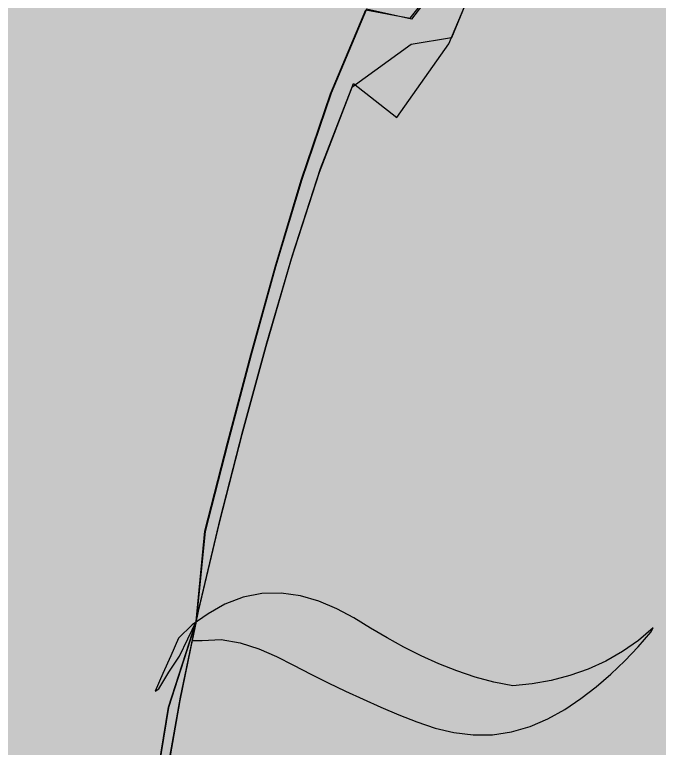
# Model space of a CAD drawing. Extents: x 0 to 1501, y 0 to 1747.
# Drawn here: x 83.726 to 86.706, y 1720.364 to 1723.755 of the extents above; entities that cross this region are included whole.
import ezdxf

# ---------------------------------------------------------------- set-up
doc = ezdxf.new("R2010")
doc.units = 0

msp = doc.modelspace()

# ---------------------------------------------------------------- hatches: boundary and pattern name
at = {"true_color": 0xf8f9fa}
msp.add_hatch(color=256, dxfattribs=at).paths.add_polyline_path([(0, 1747), (1280, 1747), (1280, 1027), (0, 1027)], flags=0)
at = {"true_color": 0xffffff}
for points in [[(0, 1747), (1280, 1747), (1280, 1681), (0, 1681)], [(84.565, 1720.9505), (84.5467, 1720.8629), (84.5922, 1720.8623), (84.6808, 1720.8679), (84.7687, 1720.852), (84.854, 1720.825), (84.9361, 1720.7896), (85.0154, 1720.7481), (85.0951, 1720.7074), (85.1753, 1720.6677), (85.2559, 1720.6288), (85.337, 1720.591), (85.4187, 1720.5545), (85.5011, 1720.5197), (85.5845, 1720.4872), (85.6692, 1720.4584), (85.756, 1720.4369), (85.8447, 1720.4261), (85.9341, 1720.4268), (86.0226, 1720.44), (86.1084, 1720.4653), (86.1904, 1720.5009), (86.2684, 1720.5446), (86.3429, 1720.5941), (86.4138, 1720.6487), (86.4813, 1720.7074), (86.5459, 1720.7693), (86.6077, 1720.8341), (86.6666, 1720.9013), (86.6778, 1720.9211), (86.6096, 1720.8631), (86.5364, 1720.8118), (86.4588, 1720.7674), (86.3774, 1720.7303), (86.293, 1720.7005), (86.2065, 1720.6779), (86.1184, 1720.6621), (86.0295, 1720.6534), (85.9415, 1720.6698), (85.8553, 1720.6935), (85.7706, 1720.7222), (85.6874, 1720.7552), (85.6057, 1720.7918), (85.5256, 1720.8317), (85.4471, 1720.8746), (85.3701, 1720.9201), (85.2939, 1720.967), (85.2149, 1721.0091), (85.1325, 1721.0439), (85.0468, 1721.0691), (84.9584, 1721.0822), (84.869, 1721.0805), (84.7814, 1721.0628), (84.6981, 1721.0306), (84.6201, 1720.9867), (84.5471, 1720.935), (84.4835, 1720.8743), (84.4474, 1720.7924), (84.4113, 1720.7105), (84.3751, 1720.6287), (84.3919, 1720.6391), (84.4381, 1720.7157), (84.4873, 1720.7901), (84.5265, 1720.8705), (84.565, 1720.9505)]]:
    msp.add_hatch(color=256, dxfattribs=at).paths.add_polyline_path(points, flags=0)
at = {"true_color": 0x232323}
for points in [[(84.565, 1720.9505), (84.6046, 1721.3682), (84.7092, 1721.7758), (84.8172, 1722.1826), (84.9301, 1722.588), (85.051, 1722.9911), (85.1864, 1723.3895), (85.3485, 1723.7778), (85.5539, 1723.7396), (85.7912, 1724.0359), (85.9279, 1724.4339), (86.0591, 1724.8338), (86.1691, 1725.2397), (86.0508, 1725.4976), (86.1547, 1725.9042), (86.2982, 1726.2997), (86.4601, 1726.6882), (86.6358, 1727.0706), (86.8224, 1727.4478), (87.0184, 1727.8202), (87.2223, 1728.1884), (87.4332, 1728.5526), (87.688, 1728.8828), (87.8514, 1729.2371), (87.9639, 1729.2987), (87.7591, 1728.9386), (87.5303, 1728.5854), (87.3122, 1728.2255), (87.1048, 1727.8593), (86.9084, 1727.4871), (86.7237, 1727.109), (86.5518, 1726.7248), (86.3933, 1726.335), (86.2593, 1725.9364), (86.328, 1725.5992), (86.2749, 1725.2446), (86.1682, 1724.8375), (86.0444, 1724.4353), (85.9058, 1724.038), (85.7454, 1723.649), (85.559, 1723.6177), (85.2839, 1723.4185), (85.1331, 1723.0257), (85.0042, 1722.6251), (84.8863, 1722.2211), (84.7761, 1721.815), (84.6718, 1721.4073), (84.5744, 1720.9978), (84.4894, 1720.5857), (84.4165, 1720.1712), (84.3552, 1719.7548), (84.3055, 1719.337), (84.2675, 1718.9178), (84.2426, 1718.4977), (84.2193, 1718.0777), (84.1566, 1717.6621), (84.0382, 1717.8514), (84.1342, 1718.0789), (84.1868, 1718.4661), (84.2205, 1718.8856), (84.2622, 1719.3044), (84.3116, 1719.7223), (84.3692, 1720.1392), (84.4364, 1720.5547), (84.565, 1720.9505)], [(84.565, 1720.9505), (84.4364, 1720.5533), (84.3694, 1720.137), (84.3118, 1719.7194), (84.2625, 1719.3007), (84.2208, 1718.8812), (84.187, 1718.4609), (84.1313, 1718.0832), (84.0436, 1717.8482), (84.1598, 1717.6714), (84.2206, 1718.0881), (84.2436, 1718.509), (84.2689, 1718.9298), (84.3072, 1719.3496), (84.3574, 1719.7682), (84.4192, 1720.1853), (84.4926, 1720.6004), (84.5782, 1721.0132), (84.6761, 1721.4233), (84.7807, 1721.8317), (84.8913, 1722.2386), (85.0097, 1722.6432), (85.1396, 1723.0442), (85.2923, 1723.4371), (85.4926, 1723.2799), (85.7329, 1723.6209), (85.8961, 1724.0095), (86.0358, 1724.4073), (86.1607, 1724.8099), (86.2689, 1725.2174), (86.3595, 1725.6291), (86.2562, 1725.9133), (86.3874, 1726.3135), (86.5455, 1726.7044), (86.7169, 1727.0895), (86.9013, 1727.4686), (87.0976, 1727.8418), (87.3049, 1728.2088), (87.5229, 1728.5697), (87.7518, 1728.9237), (87.9631, 1729.282), (87.8615, 1729.2491), (87.7017, 1728.8926), (87.4424, 1728.5649), (87.2305, 1728.2004), (87.0255, 1727.832), (86.8286, 1727.4592), (86.6409, 1727.0817), (86.4644, 1726.6988), (86.3018, 1726.3099), (86.1582, 1725.9136), (86.0525, 1725.5063), (86.1722, 1725.2473), (86.0626, 1724.8405), (85.9313, 1724.4399), (85.7947, 1724.041), (85.5597, 1723.7352), (85.352, 1723.7807), (85.1892, 1723.392), (85.0534, 1722.9929), (84.9322, 1722.5891), (84.8191, 1722.1829), (84.7109, 1721.7755), (84.6063, 1721.367), (84.565, 1720.9505)]]:
    msp.add_hatch(color=256, dxfattribs=at).paths.add_polyline_path(points, flags=0)

# ---------------------------------------------------------------- linework, layer by layer
for points in [[(84.3692, 1720.1392), (84.4364, 1720.5547), (84.565, 1720.9505), (84.565, 1720.9505), (84.6046, 1721.3682), (84.7092, 1721.7758), (84.8172, 1722.1826), (84.9301, 1722.588), (85.051, 1722.9911), (85.1864, 1723.3895), (85.3485, 1723.7778), (85.5539, 1723.7396), (85.7912, 1724.0359)], [(85.7947, 1724.041), (85.5597, 1723.7352), (85.352, 1723.7807), (85.1892, 1723.392), (85.0534, 1722.9929), (84.9322, 1722.5891), (84.8191, 1722.1829), (84.7109, 1721.7755), (84.6063, 1721.367), (84.565, 1720.9505), (84.565, 1720.9505), (84.4364, 1720.5533), (84.3694, 1720.137)], [(85.9058, 1724.038), (85.7454, 1723.649), (85.559, 1723.6177), (85.2839, 1723.4185), (85.1331, 1723.0257), (85.0042, 1722.6251), (84.8863, 1722.2211), (84.7761, 1721.815), (84.6718, 1721.4073), (84.5744, 1720.9978), (84.4894, 1720.5857), (84.4165, 1720.1712)], [(84.4192, 1720.1853), (84.4926, 1720.6004), (84.5782, 1721.0132), (84.6761, 1721.4233), (84.7807, 1721.8317), (84.8913, 1722.2386), (85.0097, 1722.6432), (85.1396, 1723.0442), (85.2923, 1723.4371), (85.4926, 1723.2799), (85.7329, 1723.6209), (85.8961, 1724.0095)]]:
    msp.add_lwpolyline(points, dxfattribs=at)
at = {"true_color": 0xffffff}
msp.add_lwpolyline([(84.565, 1720.9505), (84.5467, 1720.8629), (84.5922, 1720.8623), (84.6808, 1720.8679), (84.7687, 1720.852), (84.854, 1720.825), (84.9361, 1720.7896), (85.0154, 1720.7481), (85.0951, 1720.7074), (85.1753, 1720.6677), (85.2559, 1720.6288), (85.337, 1720.591), (85.4187, 1720.5545), (85.5011, 1720.5197), (85.5845, 1720.4872), (85.6692, 1720.4584), (85.756, 1720.4369), (85.8447, 1720.4261), (85.9341, 1720.4268), (86.0226, 1720.44), (86.1084, 1720.4653), (86.1904, 1720.5009), (86.2684, 1720.5446), (86.3429, 1720.5941), (86.4138, 1720.6487), (86.4813, 1720.7074), (86.5459, 1720.7693), (86.6077, 1720.8341), (86.6666, 1720.9013), (86.6778, 1720.9211), (86.6096, 1720.8631), (86.5364, 1720.8118), (86.4588, 1720.7674), (86.3774, 1720.7303), (86.293, 1720.7005), (86.2065, 1720.6779), (86.1184, 1720.6621), (86.0295, 1720.6534), (85.9415, 1720.6698), (85.8553, 1720.6935), (85.7706, 1720.7222), (85.6874, 1720.7552), (85.6057, 1720.7918), (85.5256, 1720.8317), (85.4471, 1720.8746), (85.3701, 1720.9201), (85.2939, 1720.967), (85.2149, 1721.0091), (85.1325, 1721.0439), (85.0468, 1721.0691), (84.9584, 1721.0822), (84.869, 1721.0805), (84.7814, 1721.0628), (84.6981, 1721.0306), (84.6201, 1720.9867), (84.5471, 1720.935), (84.4835, 1720.8743), (84.4474, 1720.7924), (84.4113, 1720.7105), (84.3751, 1720.6287), (84.3919, 1720.6391), (84.4381, 1720.7157), (84.4873, 1720.7901), (84.5265, 1720.8705), (84.565, 1720.9505)], close=True, dxfattribs=at)

doc.saveas('drawing.dxf')
